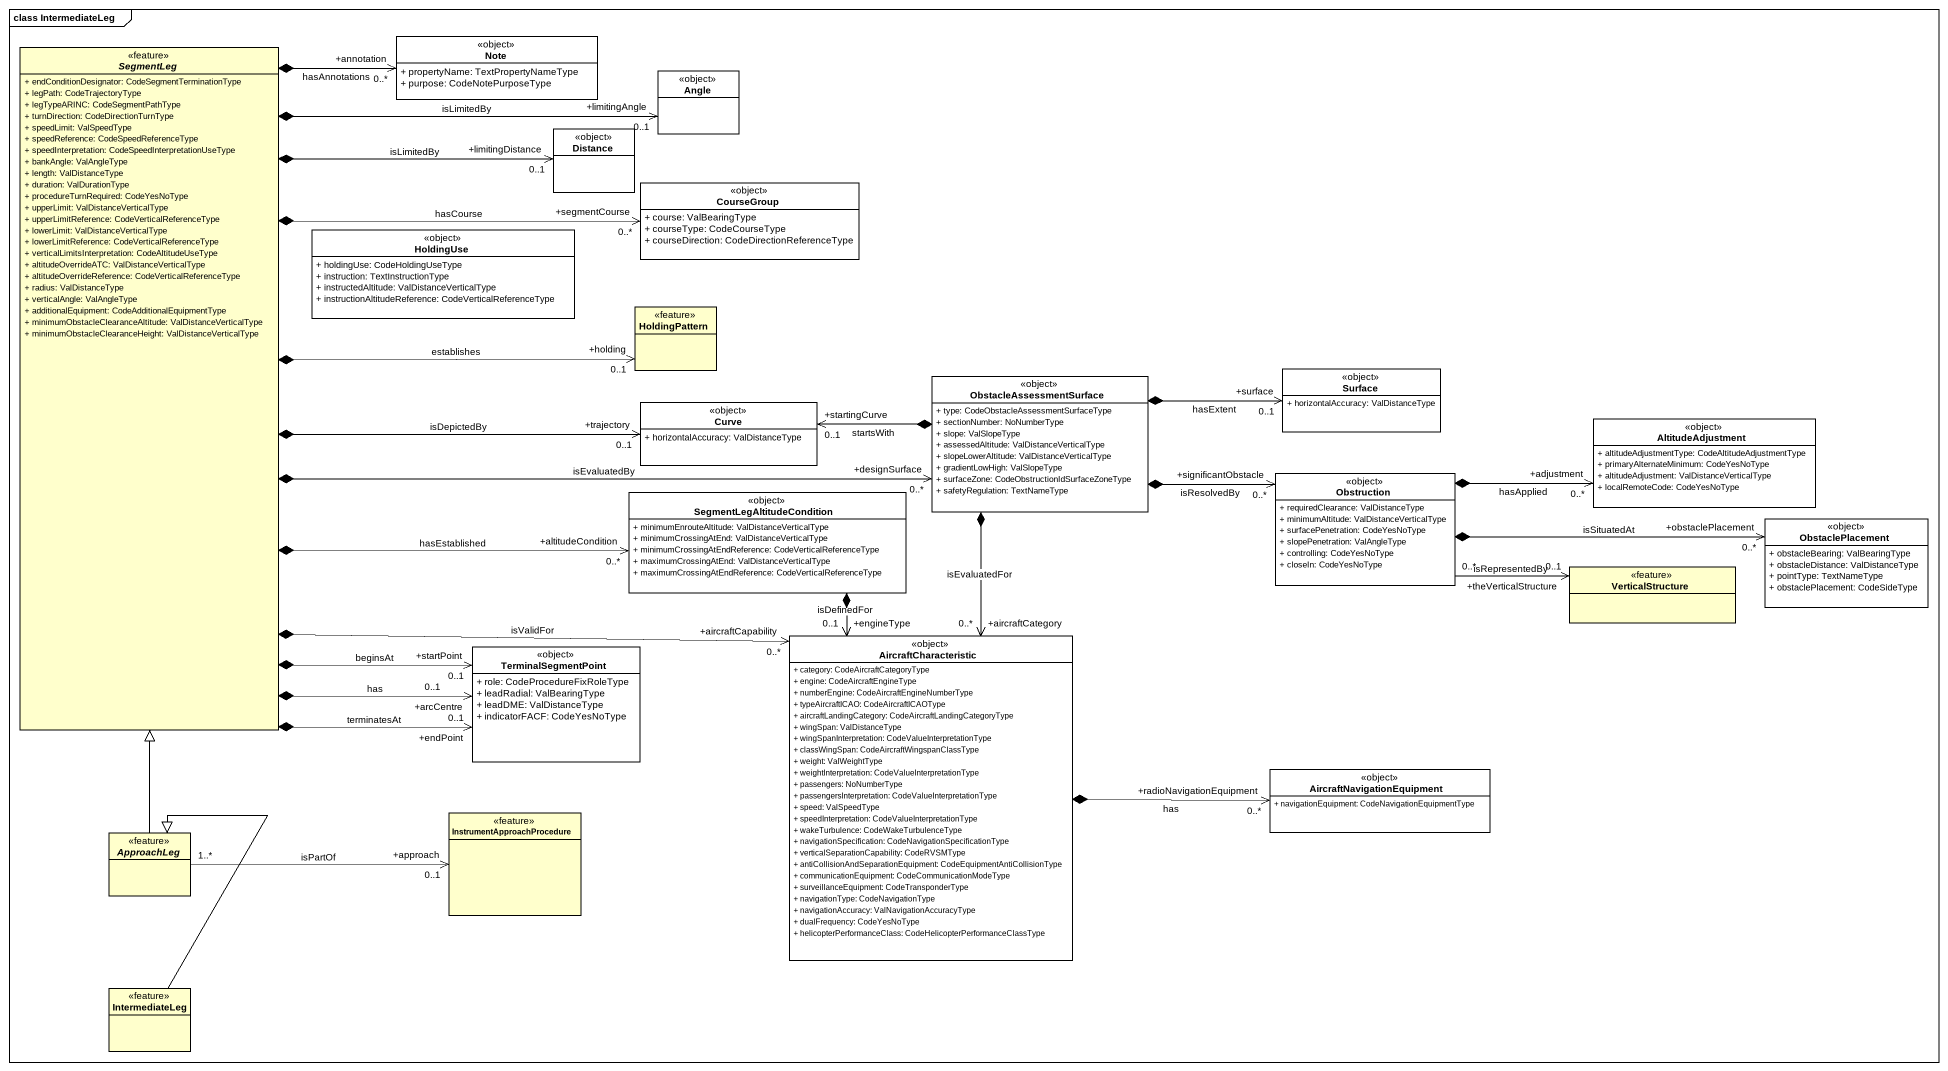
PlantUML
@startuml
mainframe class IntermediateLeg
hide circle
hide empty members
skinparam classAttributeIconSize 0
class "Note" as Note_ <<object>> #FFFFFF {
  + propertyName: TextPropertyNameType
  + purpose: CodeNotePurposeType
}
abstract class SegmentLeg <<feature>> {
  + endConditionDesignator: CodeSegmentTerminationType
  + legPath: CodeTrajectoryType
  + legTypeARINC: CodeSegmentPathType
  + turnDirection: CodeDirectionTurnType
  + speedLimit: ValSpeedType
  + speedReference: CodeSpeedReferenceType
  + speedInterpretation: CodeSpeedInterpretationUseType
  + bankAngle: ValAngleType
  + length: ValDistanceType
  + duration: ValDurationType
  + procedureTurnRequired: CodeYesNoType
  + upperLimit: ValDistanceVerticalType
  + upperLimitReference: CodeVerticalReferenceType
  + lowerLimit: ValDistanceVerticalType
  + lowerLimitReference: CodeVerticalReferenceType
  + verticalLimitsInterpretation: CodeAltitudeUseType
  + altitudeOverrideATC: ValDistanceVerticalType
  + altitudeOverrideReference: CodeVerticalReferenceType
  + radius: ValDistanceType
  + verticalAngle: ValAngleType
  + additionalEquipment: CodeAdditionalEquipmentType
  + minimumObstacleClearanceAltitude: ValDistanceVerticalType
  + minimumObstacleClearanceHeight: ValDistanceVerticalType
}
class Angle <<object>> #FFFFFF
class Distance <<object>> #FFFFFF
class CourseGroup <<object>> #FFFFFF {
  + course: ValBearingType
  + courseType: CodeCourseType
  + courseDirection: CodeDirectionReferenceType
}
class HoldingUse <<object>> #FFFFFF {
  + holdingUse: CodeHoldingUseType
  + instruction: TextInstructionType
  + instructedAltitude: ValDistanceVerticalType
  + instructionAltitudeReference: CodeVerticalReferenceType
}
class HoldingPattern <<feature>>
class Surface <<object>> #FFFFFF {
  + horizontalAccuracy: ValDistanceType
}
class Curve <<object>> #FFFFFF {
  + horizontalAccuracy: ValDistanceType
}
class ObstacleAssessmentSurface <<object>> #FFFFFF {
  + type: CodeObstacleAssessmentSurfaceType
  + sectionNumber: NoNumberType
  + slope: ValSlopeType
  + assessedAltitude: ValDistanceVerticalType
  + slopeLowerAltitude: ValDistanceVerticalType
  + gradientLowHigh: ValSlopeType
  + surfaceZone: CodeObstructionIdSurfaceZoneType
  + safetyRegulation: TextNameType
}
class AltitudeAdjustment <<object>> #FFFFFF {
  + altitudeAdjustmentType: CodeAltitudeAdjustmentType
  + primaryAlternateMinimum: CodeYesNoType
  + altitudeAdjustment: ValDistanceVerticalType
  + localRemoteCode: CodeYesNoType
}
class SegmentLegAltitudeCondition <<object>> #FFFFFF {
  + minimumEnrouteAltitude: ValDistanceVerticalType
  + minimumCrossingAtEnd: ValDistanceVerticalType
  + minimumCrossingAtEndReference: CodeVerticalReferenceType
  + maximumCrossingAtEnd: ValDistanceVerticalType
  + maximumCrossingAtEndReference: CodeVerticalReferenceType
}
class Obstruction <<object>> #FFFFFF {
  + requiredClearance: ValDistanceType
  + minimumAltitude: ValDistanceVerticalType
  + surfacePenetration: CodeYesNoType
  + slopePenetration: ValAngleType
  + controlling: CodeYesNoType
  + closeIn: CodeYesNoType
}
class ObstaclePlacement <<object>> #FFFFFF {
  + obstacleBearing: ValBearingType
  + obstacleDistance: ValDistanceType
  + pointType: TextNameType
  + obstaclePlacement: CodeSideType
}
class VerticalStructure <<feature>>
class TerminalSegmentPoint <<object>> #FFFFFF {
  + role: CodeProcedureFixRoleType
  + leadRadial: ValBearingType
  + leadDME: ValDistanceType
  + indicatorFACF: CodeYesNoType
}
class AircraftCharacteristic <<object>> #FFFFFF {
  + category: CodeAircraftCategoryType
  + engine: CodeAircraftEngineType
  + numberEngine: CodeAircraftEngineNumberType
  + typeAircraftICAO: CodeAircraftICAOType
  + aircraftLandingCategory: CodeAircraftLandingCategoryType
  + wingSpan: ValDistanceType
  + wingSpanInterpretation: CodeValueInterpretationType
  + classWingSpan: CodeAircraftWingspanClassType
  + weight: ValWeightType
  + weightInterpretation: CodeValueInterpretationType
  + passengers: NoNumberType
  + passengersInterpretation: CodeValueInterpretationType
  + speed: ValSpeedType
  + speedInterpretation: CodeValueInterpretationType
  + wakeTurbulence: CodeWakeTurbulenceType
  + navigationSpecification: CodeNavigationSpecificationType
  + verticalSeparationCapability: CodeRVSMType
  + antiCollisionAndSeparationEquipment: CodeEquipmentAntiCollisionType
  + communicationEquipment: CodeCommunicationModeType
  + surveillanceEquipment: CodeTransponderType
  + navigationType: CodeNavigationType
  + navigationAccuracy: ValNavigationAccuracyType
  + dualFrequency: CodeYesNoType
  + helicopterPerformanceClass: CodeHelicopterPerformanceClassType
}
class AircraftNavigationEquipment <<object>> #FFFFFF {
  + navigationEquipment: CodeNavigationEquipmentType
}
class InstrumentApproachProcedure <<feature>>
abstract class ApproachLeg <<feature>>
class IntermediateLeg <<feature>>
SegmentLeg *-up-> "+annotation\n0..*" Note_ : hasAnnotations
SegmentLeg *-right-> "+limitingAngle\n0..1" Angle : isLimitedBy
SegmentLeg *-right-> "+limitingDistance\n0..1" Distance : isLimitedBy
SegmentLeg *-right-> "+segmentCourse\n0..*" CourseGroup : hasCourse
SegmentLeg *-right-> "+holding\n0..1" HoldingPattern : establishes
SegmentLeg *-right-> "+trajectory\n0..1" Curve : isDepictedBy
SegmentLeg *-right-> "+designSurface\n0..*" ObstacleAssessmentSurface : isEvaluatedBy
SegmentLeg *-right-> "+altitudeCondition\n0..*" SegmentLegAltitudeCondition : hasEstablished
SegmentLeg *--> "+startPoint\n0..1" TerminalSegmentPoint : beginsAt
SegmentLeg *--> "+arcCentre\n0..1" TerminalSegmentPoint : has
SegmentLeg *--> "+endPoint\n0..1" TerminalSegmentPoint : terminatesAt
SegmentLeg *-right-> "+aircraftCapability\n0..*" AircraftCharacteristic : isValidFor
ObstacleAssessmentSurface *-right-> "+surface\n0..1" Surface : hasExtent
ObstacleAssessmentSurface *-left-> "+startingCurve\n0..1" Curve : startsWith
ObstacleAssessmentSurface *-right-> "+significantObstacle\n0..*" Obstruction : isResolvedBy
ObstacleAssessmentSurface *--> "+aircraftCategory\n0..*" AircraftCharacteristic : isEvaluatedFor
SegmentLegAltitudeCondition *--> "+engineType\n0..1" AircraftCharacteristic : isDefinedFor
Obstruction *-right-> "+adjustment\n0..*" AltitudeAdjustment : hasApplied
Obstruction *-right-> "+obstaclePlacement\n0..*" ObstaclePlacement : isSituatedAt
Obstruction "0..*" -right-> "+theVerticalStructure\n0..1" VerticalStructure : isRepresentedBy
AircraftCharacteristic *-right-> "+radioNavigationEquipment\n0..*" AircraftNavigationEquipment : has
ApproachLeg -up-|> SegmentLeg
ApproachLeg "1..*" -right-> "+approach\n0..1" InstrumentApproachProcedure : isPartOf
IntermediateLeg -up-|> ApproachLeg
@enduml
